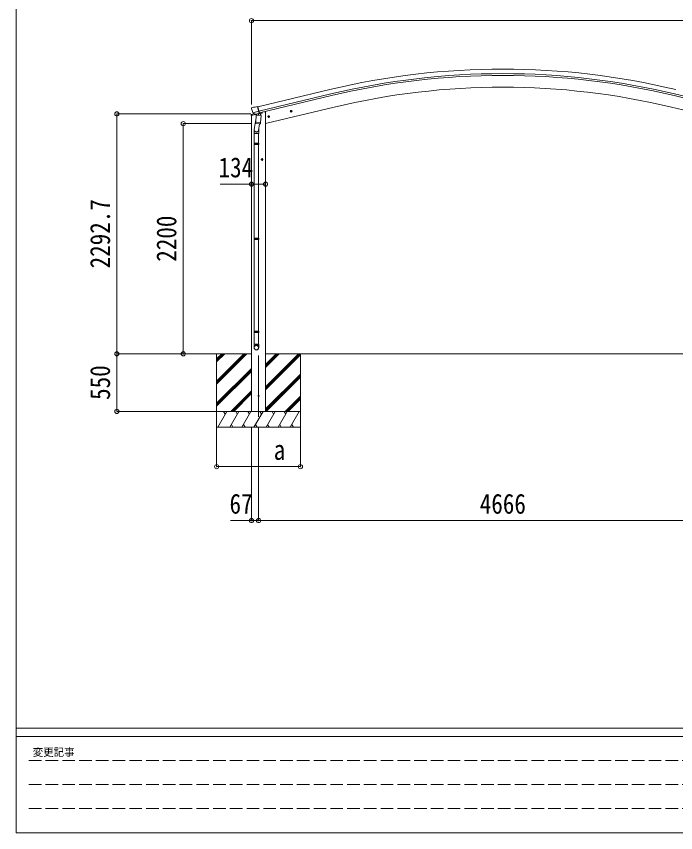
# Model space of a CAD drawing. Units: millimetres at full size, sheet at 1:40. Extents: x -11181 to 11305, y -7804 to 7716.
# Drawn here: x -11181 to -4883, y -7804 to -3 of the extents above; entities that cross this region are included whole.
import ezdxf
from ezdxf.enums import TextEntityAlignment as Align

# ---------------------------------------------------------------- set-up
doc = ezdxf.new("R2010")
doc.units = ezdxf.units.MM
doc.header["$LTSCALE"] = 40
doc.header["$PDMODE"] = 32
doc.header["$PDSIZE"] = 40
doc.linetypes.add('DASHED3', pattern=[4, 3, -1])
for name, color, linetype, lineweight in [('0-0_0', 7, 'Continuous', 9), ('0-1_本体', 4, 'Continuous', 9), ('0-2_部品', 7, 'Continuous', 9), ('0-8_PARTS2', 2, 'Continuous', 9), ('0-A_寸法', 6, 'Continuous', 9), ('F-0_240', 7, 'Continuous', 9)]:
    doc.layers.add(name, color=color, linetype=linetype, lineweight=lineweight)
doc.styles.add('ＭＳ ゴシック', font='')
doc.styles.get('ＭＳ ゴシック').set_extended_font_data('MS Gothic')

msp = doc.modelspace()

# ---------------------------------------------------------------- linework, layer by layer
at = {"layer": '0-0_0'}
for p, q in [((-8934.36, -3228.39), (-9446.58, -3228.4)), ((-9267.36, -3228.4), (-9267.36, -3928.4)), ((-9267.36, -3489.13), (-9006.63, -3228.4)), ((-9267.36, -3503.27), (-8992.49, -3228.4)), ((-9267.36, -3517.41), (-8978.34, -3228.4)), ((-9267.36, -3305.28), (-9190.48, -3228.4)), ((-9267.36, -3291.14), (-9204.62, -3228.4)), ((-9267.36, -3277), (-9218.76, -3228.4)), ((-8800.36, -3228.4), (-4268.34, -3228.4)), ((-8800.36, -3542.63), (-8486.13, -3228.4)), ((-8800.36, -3556.77), (-8471.99, -3228.4)), ((-8800.36, -3358.78), (-8669.98, -3228.4)), ((-8800.36, -3344.64), (-8684.12, -3228.4)), ((-8800.36, -3330.5), (-8698.26, -3228.4)), ((-8800.36, -3570.91), (-8467.36, -3237.91)), ((-8467.36, -3228.4), (-8467.36, -3928.4)), ((-9267.36, -3701.26), (-8934.36, -3368.26)), ((-9267.36, -3715.4), (-8934.36, -3382.4)), ((-9267.36, -3729.54), (-8934.36, -3396.55)), ((-8800.36, -3754.76), (-8467.36, -3421.76)), ((-8800.36, -3768.9), (-8467.36, -3435.9)), ((-8795.72, -3778.4), (-8467.36, -3450.04)), ((-9132.37, -3778.4), (-8934.36, -3580.39)), ((-9118.23, -3778.4), (-8934.36, -3594.53)), ((-9104.08, -3778.4), (-8934.36, -3608.68)), ((-8611.87, -3778.4), (-8467.36, -3633.89)), ((-8597.73, -3778.4), (-8467.36, -3648.03)), ((-8583.58, -3778.4), (-8467.36, -3662.18)), ((-8467.36, -3778.4), (-9267.36, -3778.4)), ((-9257.07, -3928.4), (-9170.47, -3778.4)), ((-9185.47, -3804.38), (-9200.47, -3778.4)), ((-9141.6, -3928.4), (-9055, -3778.4)), ((-9070, -3804.38), (-9085, -3778.4)), ((-9026.13, -3928.4), (-8939.53, -3778.4)), ((-8954.53, -3804.38), (-8969.53, -3778.4)), ((-8800.36, -3778.4), (-8934.36, -3778.4)), ((-8910.66, -3928.4), (-8824.06, -3778.4)), ((-8839.06, -3804.38), (-8854.06, -3778.4)), ((-8795.19, -3928.4), (-8708.59, -3778.4)), ((-8723.59, -3804.38), (-8738.59, -3778.4)), ((-8679.72, -3928.4), (-8593.12, -3778.4)), ((-8623.12, -3778.4), (-8608.12, -3804.38)), ((-8564.25, -3928.4), (-8477.65, -3778.4)), ((-9267.36, -3928.4), (-8467.36, -3928.4)), ((-9126.6, -3902.42), (-9111.6, -3928.4)), ((-9011.13, -3902.42), (-8996.13, -3928.4)), ((-8895.66, -3902.42), (-8880.66, -3928.4)), ((-8780.19, -3902.42), (-8765.19, -3928.4)), ((-8664.72, -3902.42), (-8649.72, -3928.4)), ((-8549.25, -3902.42), (-8534.25, -3928.4))]:
    msp.add_line(p, q, dxfattribs=at)
at = {"layer": '0-1_本体'}
for p, q in [((-8873.42, -868.15), (-8185.51, -702.99)), ((-8175.43, -744.97), (-8863.34, -910.12)), ((-8859.42, -926.49), (-8171.5, -761.33)), ((-4209.28, -926.49), (-4897.2, -761.33)), ((-4205.35, -910.12), (-4893.27, -744.97)), ((-8876.68, -868.93), (-8873.42, -868.15)), ((-8876.68, -868.93), (-8862.67, -927.27)), ((-8862.67, -927.27), (-8859.42, -926.49)), ((-8800.36, -915.4), (-8813.23, -915.4)), ((-8800.36, -1028.52), (-8145.12, -871.21)), ((-8800.36, -915.4), (-8800.36, -3778.4)), ((-4268.34, -1028.52), (-4923.58, -871.21)), ((-8934.36, -951.68), (-8934.36, -3778.4))]:
    msp.add_line(p, q, dxfattribs=at)
for radius in [7073, 7029.83, 7013, 6900]:
    msp.add_arc((-6534.35, -7580.56), radius, 76.5, 103.5, dxfattribs=at)
at = {"layer": '0-2_部品'}
for p, q in [((-8934.8, -884.05), (-8934.53, -885.2)), ((-8907.59, -936), (-8934.53, -942.46)), ((-8930.58, -875.48), (-8934.44, -881.77)), ((-8927.49, -873.23), (-8914.3, -870.06)), ((-8920.75, -924.36), (-8863.24, -910.55)), ((-8903.9, -939.27), (-8920.27, -924.78)), ((-8899.75, -872.74), (-8913.01, -870.04)), ((-8899.75, -872.74), (-8873.81, -866.51)), ((-8898.82, -939.36), (-8862.12, -930.55)), ((-8868.07, -932.37), (-8869.09, -946.98)), ((-8862.12, -930.55), (-8860.59, -930.18)), ((-8859.03, -928.08), (-8858.09, -928.15)), ((-8858.09, -928.15), (-8844.78, -943.46)), ((-8854.33, -932.47), (-8836.11, -928.09)), ((-8832.27, -919.97), (-8832.27, -923.23)), ((-8545.88, -908.3), (-8565.33, -912.97)), ((-8562.9, -912.39), (-8560.77, -905.19)), ((-8557.74, -917.83), (-8562.9, -912.39)), ((-8560.77, -905.19), (-8553.47, -903.44)), ((-8553.27, -920.36), (-8557.94, -900.91)), ((-8553.47, -903.44), (-8548.31, -908.88)), ((-8936.83, -952.27), (-8893.9, -941.96)), ((-8936.83, -945.38), (-8936.83, -952.27)), ((-8892.3, -988.79), (-8908.22, -1084.96)), ((-8901.19, -939.84), (-8893.67, -938.03)), ((-8900.35, -939.73), (-8898.82, -939.36)), ((-8896.98, -939.59), (-8897.03, -940.33)), ((-8896.28, -941.37), (-8870.46, -947.81)), ((-8894.89, -1026.02), (-8894.02, -1013.56)), ((-8889.36, -946.72), (-8894.04, -1013.56)), ((-8848.35, -1016.75), (-8894.04, -1013.56)), ((-8843.67, -949.91), (-8889.36, -946.72)), ((-8887.59, -943.54), (-8887.82, -946.83)), ((-8848.35, -1016.75), (-8843.67, -949.91)), ((-8844.78, -943.46), (-8845.22, -949.81)), ((-8759.8, -959.66), (-8779.25, -964.33)), ((-8776.82, -963.75), (-8774.69, -956.55)), ((-8771.66, -969.19), (-8776.82, -963.75)), ((-8774.69, -956.55), (-8767.39, -954.8)), ((-8767.19, -971.72), (-8771.86, -952.27)), ((-8767.39, -954.8), (-8762.23, -960.24)), ((-8910.37, -1122.12), (-8910.37, -1087.77)), ((-8894.5, -1027.38), (-8894.5, -1027.38)), ((-8893.05, -1028.16), (-8851.35, -1031.08)), ((-8856.78, -1030.7), (-8867.51, -1094.28)), ((-8864.37, -1087.46), (-8864.37, -1122.12)), ((-8848.36, -1016.75), (-8849.25, -1029.45)), ((-8864.37, -1122.12), (-8910.37, -1122.12)), ((-8908.37, -1122.12), (-8908.37, -1216.12)), ((-8866.37, -1122.12), (-8866.37, -1216.12)), ((-8910.37, -1218.12), (-8909.37, -1216.12)), ((-8864.37, -1218.12), (-8910.37, -1218.12)), ((-8864.37, -1226.12), (-8910.37, -1226.12)), ((-8865.37, -1216.12), (-8909.37, -1216.12)), ((-8865.37, -1228.12), (-8909.37, -1228.12)), ((-8908.37, -1228.12), (-8908.37, -2122.46)), ((-8866.37, -1228.12), (-8866.37, -2122.46)), ((-8864.37, -1218.12), (-8865.37, -1216.12)), ((-8864.37, -1226.12), (-8865.37, -1228.12)), ((-8864.37, -1218.12), (-8864.37, -1226.12)), ((-8824.16, -1371.91), (-8844.16, -1371.91)), ((-8841.66, -1371.91), (-8837.91, -1365.41)), ((-8837.91, -1378.41), (-8841.66, -1371.91)), ((-8837.91, -1365.41), (-8830.41, -1365.41)), ((-8834.16, -1381.91), (-8834.16, -1361.91)), ((-8830.41, -1365.41), (-8826.65, -1371.91)), ((-8910.37, -2124.46), (-8909.37, -2122.46)), ((-8864.37, -2124.46), (-8910.37, -2124.46)), ((-8864.37, -2132.46), (-8910.37, -2132.46)), ((-8865.37, -2122.46), (-8909.37, -2122.46)), ((-8865.37, -2134.46), (-8909.37, -2134.46)), ((-8908.37, -2134.46), (-8908.37, -3012.5)), ((-8866.37, -2134.46), (-8866.37, -3012.5)), ((-8864.37, -2124.46), (-8865.37, -2122.46)), ((-8864.37, -2132.46), (-8865.37, -2134.46)), ((-8864.37, -2124.46), (-8864.37, -2132.46)), ((-8910.37, -3014.5), (-8909.37, -3012.5)), ((-8864.37, -3014.5), (-8910.37, -3014.5)), ((-8864.37, -3022.5), (-8910.37, -3022.5)), ((-8865.37, -3012.5), (-8909.37, -3012.5)), ((-8865.37, -3024.5), (-8909.37, -3024.5)), ((-8908.37, -3024.5), (-8908.37, -3134.5)), ((-8866.37, -3024.5), (-8866.37, -3134.5)), ((-8864.37, -3014.5), (-8865.37, -3012.5)), ((-8864.37, -3022.5), (-8865.37, -3024.5)), ((-8864.37, -3014.5), (-8864.37, -3022.5)), ((-8910.37, -3168.64), (-8910.37, -3134.5)), ((-8864.37, -3134.5), (-8910.37, -3134.5)), ((-8864.37, -3168.64), (-8864.37, -3134.5))]:
    msp.add_line(p, q, dxfattribs=at)
for points in [[(-8921.02, -923.78), (-8920.43, -924.63), (-8920.27, -924.78)], [(-8868.39, -931.96), (-8868.62, -932.11), (-8893.39, -938.06), (-8893.67, -938.03)], [(-8868.39, -931.96), (-8858.66, -929.63), (-8873.81, -866.51)], [(-8548.31, -908.88), (-8550.44, -916.08), (-8557.74, -917.83)], [(-8762.23, -960.24), (-8764.36, -967.44), (-8771.66, -969.19)], [(-8910.37, -1218.12), (-8910.37, -1226.12), (-8909.37, -1228.12)], [(-8826.65, -1371.91), (-8830.41, -1378.41), (-8837.91, -1378.41)], [(-8910.37, -2124.46), (-8910.37, -2132.46), (-8909.37, -2134.46)], [(-8910.37, -3014.5), (-8910.37, -3022.5), (-8909.37, -3024.5)]]:
    msp.add_lwpolyline(points, dxfattribs=at)
for centre, radius in [((-8555.6, -910.64), 8.5), ((-8555.6, -910.64), 7.7), ((-8555.6, -910.64), 6.5), ((-8769.53, -961.99), 8.5), ((-8769.53, -961.99), 7.7), ((-8769.53, -961.99), 6.5), ((-8834.16, -1371.91), 8.5), ((-8834.16, -1371.91), 7.7), ((-8834.16, -1371.91), 6.5)]:
    msp.add_circle(centre, radius, dxfattribs=at)
at = {"layer": '0-2_部品', "color": 4}
msp.add_circle((-8867.36, -3628.4), 5, dxfattribs=at)
at = {"layer": '0-2_部品'}
for centre, radius, start, end in [((-8737.72, -837.95), 202.4, 193.5, 205.09125), ((-8926.32, -878.09), 5, 103.5, 148.5), ((-8913.6, -872.98), 3, 78.5, 103.5), ((-8867.47, -932.46), 0.604, 100.59842, 172.20595), ((-8860.7, -929.7), 0.5, 283.5, 318.76246), ((-8837.27, -923.23), 5, 283.5, 0), ((-8933.83, -945.38), 3, 103.5, 180), ((-8900.47, -939.24), 0.5, 248.23754, 283.5), ((-8897.48, -939.56), 0.5, 356, 103.5), ((-8896.04, -940.4), 1, 176, 256), ((-8870.11, -946.84), 1.03, 250.03897, 351.96569), ((-8880.37, -1087.77), 30, 177.45142, 180), ((-8892.95, -1026.19), 1.95, 175.04017, 217.47766), ((-8892.91, -1026.16), 2, 217.40962, 266), ((-8851.21, -1029.08), 2, 266, 349.46843)]:
    msp.add_arc(centre, radius, start, end, dxfattribs=at)
for centre, major_axis, ratio, start_param, end_param in [((-8931.88, -883.34), (-1.57, -2.57), 0.99628, 4.712389, 5.4996506), ((-8901.91, -937.01), (-0.73, -2.92), 0.997631, 5.8041905, 6.6006116), ((-8901.85, -936.79), (2.63, 3.16), 0.650902, 4.0958226, 4.1686332), ((-8901.88, -936.91), (-0.73, -2.92), 0.997631, 0.3902369, 0.4789948), ((-8887.37, -1087.46), (23, 0), 0.996195, 2.5560258, 6.5663028), ((-8887.37, -1087.46), (21, 0), 0.996195, 2.9349147, 5.9512394), ((-8887.37, -3166.89), (-23, 0), 0.996195, 3.1415927, 6.2831853), ((-8887.37, -3168.64), (-23, 0), 0.996195, 3.1415927, 6.2831853), ((-8887.37, -3168.64), (0, -23.43), 0.981806, 4.712389, 7.8539816)]:
    msp.add_ellipse(centre, major_axis=major_axis, ratio=ratio, start_param=start_param, end_param=end_param, dxfattribs=at)
msp.add_ellipse((-8887.37, -3168.64), major_axis=(21, 0), ratio=0.996195, dxfattribs=at)
at = {"layer": '0-8_PARTS2', "color": 6}
msp.add_line((-8934.86, -44.52), (-4133.84, -44.52), dxfattribs=at)
at = {"layer": '0-8_PARTS2'}
msp.add_line((-8867.36, -3829.34), (-8867.36, -3245.39), dxfattribs=at)
at = {"layer": '0-A_寸法'}
for p, q in [((-8934.86, -44.52), (-8934.86, -846.85)), ((-10220.64, -935.7), (-8941.81, -935.7)), ((-10220.64, -3228.4), (-10220.64, -935.7)), ((-9586.93, -1028.42), (-8941.81, -1028.42)), ((-9586.93, -3228.4), (-9586.93, -1028.42)), ((-8934.36, -1607.15), (-9234.36, -1607.15)), ((-8800.36, -1607.15), (-8934.36, -1607.15)), ((-10220.64, -3228.4), (-10220.64, -3778.4)), ((-10220.64, -3228.4), (-9274.37, -3228.4)), ((-10220.64, -3228.4), (-9271.62, -3228.4)), ((-9586.93, -3228.4), (-9274.37, -3228.4)), ((-10220.64, -3778.4), (-9272.65, -3778.4)), ((-9267.36, -4306.3), (-9267.36, -3931.89)), ((-8934.36, -4821.29), (-8934.36, -3931.89)), ((-8867.36, -4821.29), (-8867.36, -3931.89)), ((-8467.36, -4306.3), (-8467.36, -3931.89)), ((-9267.36, -4306.3), (-8467.36, -4306.3)), ((-8934.36, -4821.29), (-9134.36, -4821.29)), ((-8934.36, -4821.29), (-8867.36, -4821.29)), ((-8867.36, -4821.29), (-4201.34, -4821.29))]:
    msp.add_line(p, q, dxfattribs=at)
for p in [(-8934.86, -44.52), (-10220.64, -935.7), (-9586.93, -1028.42), (-8934.36, -1607.15), (-8800.36, -1607.15), (-10220.64, -3228.4), (-9586.93, -3228.4), (-10220.64, -3778.4), (-9267.36, -4306.3), (-8467.36, -4306.3), (-8934.36, -4821.29), (-8867.36, -4821.29)]:
    msp.add_point(p, dxfattribs=at)
at = {"layer": 'F-0_240', "color": 5}
for p, q in [((-11180.61, 7716.46), (-11180.61, -7803.54)), ((-11180.61, -6803.54), (10739.39, -6803.54)), ((-11180.61, -6883.54), (7183.72, -6883.54)), ((-11180.61, -7803.54), (10739.39, -7803.54))]:
    msp.add_line(p, q, dxfattribs=at)
at = {"layer": 'F-0_240', "color": 4, "linetype": 'DASHED3'}
for p, q in [((-11060.61, -7113.54), (-4656.28, -7113.54)), ((-11060.61, -7343.54), (-4656.28, -7343.54)), ((-11060.61, -7573.54), (-4656.28, -7573.54))]:
    msp.add_line(p, q, dxfattribs=at)

# ---------------------------------------------------------------- texts
at = {"layer": '0-A_寸法', "color": 7, "style": 'ＭＳ ゴシック', "width": 0.85}
for s, p in [('134', (-9249.36, -1599.15)), ('a', (-8722.36, -4298.3)), ('67', (-9144.36, -4813.29)), ('4666', (-6754.35, -4813.29))]:
    msp.add_text(s, height=190.6, dxfattribs=at).set_placement(p, align=Align.BOTTOM_LEFT)
for s, p in [('2292.7', (-10228.64, -2412.05)), ('2200', (-9594.93, -2348.41)), ('550', (-10228.64, -3668.4))]:
    msp.add_text(s, height=190.6, rotation=90, dxfattribs=at).set_placement(p, align=Align.BOTTOM_LEFT)
at = {"layer": 'F-0_240', "style": 'ＭＳ ゴシック'}
msp.add_text('変更記事', height=73.31, dxfattribs=at).set_placement((-11024.31, -7093.54), align=Align.BOTTOM_LEFT)

doc.saveas('drawing.dxf')
